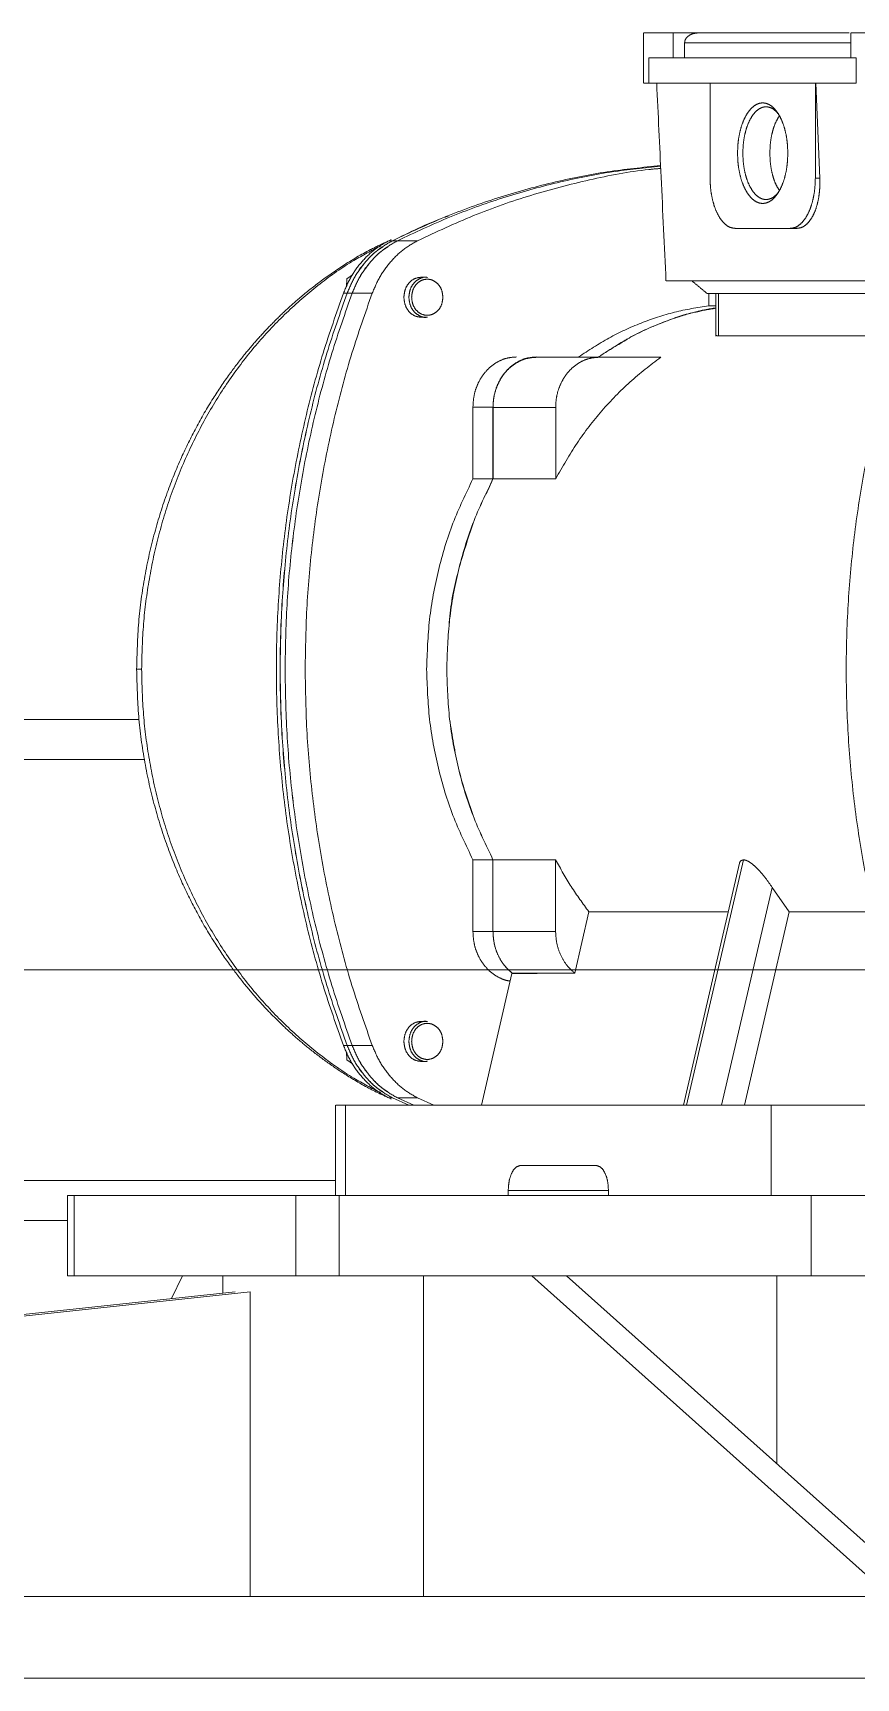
# Model space of a CAD drawing. Extents: x -681219 to -550379, y -242630 to -158199.
# Drawn here: x -658327.5 to -658163.2, y -208858 to -208529.7 of the extents above; entities that cross this region are included whole.
import ezdxf
from ezdxf.lldxf.tags import DXFTag

# ---------------------------------------------------------------- set-up
doc = ezdxf.new("R2010")
doc.units = 0
doc.header["$LTSCALE"] = 1000
doc.linetypes.add('DASHED2', pattern=[9.525, 6.35, -3.175])
doc.layers.get('0').update_dxf_attribs({"linetype": 'CONTINUOUS'})
doc.layers.add('future', color=4, linetype='DASHED2', lineweight=0)
tags = doc.linetypes.add('CENTER2', pattern=[28.575, 19.05, -3.175, 3.175, -3.175]).pattern_tags.tags
tags[10:11] = [DXFTag(74, 4), DXFTag(75, 0), DXFTag(340, '0'), DXFTag(46, 0.0), DXFTag(50, 0.0), DXFTag(44, 0.0), DXFTag(45, 0.0)]
tags[8:9] = [DXFTag(74, 4), DXFTag(75, 0), DXFTag(340, '0'), DXFTag(46, 0.0), DXFTag(50, 0.0), DXFTag(44, 0.0), DXFTag(45, 0.0)]
tags[6:7] = [DXFTag(74, 4), DXFTag(75, 0), DXFTag(340, '0'), DXFTag(46, 0.0), DXFTag(50, 0.0), DXFTag(44, 0.0), DXFTag(45, 0.0)]
tags[4:5] = [DXFTag(74, 4), DXFTag(75, 0), DXFTag(340, '0'), DXFTag(46, 0.0), DXFTag(50, 0.0), DXFTag(44, 0.0), DXFTag(45, 0.0)]

# ---------------------------------------------------------------- blocks, each defined once
blk = doc.blocks.new('12')
for p, q in [((1620.71, -208.7), (137.64, -208.7)), ((2510, -225), (108.97, -225)), ((665.59, -289), (594, -225)), ((600.93, -225), (672.52, -289)), ((694.09, -225), (694.09, -289)), ((728.71, -225), (728.71, -285.79)), ((623.56, -251.42), (623.56, -289)), ((728.71, -285.79), (885, -269)), ((888, -269), (731.71, -285.79)), ((734.17, -289), (734.17, -285.52)), ((742.22, -289), (744.4, -284.42)), ((616.7, -289), (443.49, -289)), ((616.7, -305), (616.7, -289)), ((710.92, -289), (616.7, -289)), ((710.92, -305), (710.92, -289)), ((710.92, -289), (719.58, -289)), ((719.58, -289), (719.58, -305)), ((763.81, -289), (719.58, -289)), ((763.81, -305), (763.81, -289)), ((763.81, -289), (765.15, -289)), ((765.15, -305), (765.15, -289)), ((1663, -300), (765.15, -300)), ((616.7, -305), (443.49, -305)), ((710.92, -305), (616.7, -305)), ((624.7, -305), (624.7, -323)), ((657.2, -306), (657.2, -305)), ((677.2, -305), (677.2, -306)), ((709.7, -323), (709.7, -305)), ((719.58, -305), (710.92, -305)), ((711.7, -323), (711.7, -305)), ((763.81, -305), (719.58, -305)), ((765.15, -305), (763.81, -305)), ((677.2, -306), (657.2, -306)), ((1663, -308), (711.7, -308)), ((674.7, -311), (659.7, -311)), ((630.05, -323), (621.1, -361.61)), ((624.52, -366.48), (634.61, -323)), ((709.7, -323), (624.7, -323)), ((630.23, -371.98), (641.6, -323)), ((631.04, -371.29), (642.24, -323.02)), ((676.45, -349.33), (682.55, -323)), ((695.28, -324.46), (692.04, -323)), ((699.28, -324.46), (695.28, -324.46)), ((699.28, -324.46), (696.04, -323)), ((699.28, -324.46), (696.04, -323)), ((696.04, -323), (699.28, -324.46)), ((699.28, -324.46), (696.04, -323)), ((697.04, -323), (700.28, -324.46)), ((697.04, -323), (700.28, -324.46)), ((700.28, -324.46), (697.04, -323)), ((700.28, -324.46), (697.04, -323)), ((700.28, -324.46), (701.03, -324.46)), ((700.56, -324.25), (701.03, -324.46)), ((708.27, -331.26), (709.42, -332.08)), ((694.56, -331.75), (693.56, -331.75)), ((709.42, -332.08), (709.5, -333.67)), ((708.34, -334.93), (704.34, -334.93)), ((708.34, -334.93), (709.34, -334.93)), ((709.34, -334.93), (710.09, -334.93)), ((693.56, -339.75), (694.56, -339.75)), ((663.93, -349.39), (661.1, -361.61)), ((663.93, -349.39), (671.43, -349.39)), ((671.45, -349.33), (671.39, -349.36)), ((671.39, -349.36), (676.39, -349.36)), ((671.43, -349.39), (671.39, -349.36)), ((671.43, -349.39), (671.45, -349.33)), ((671.45, -349.33), (676.45, -349.33)), ((676.39, -349.36), (676.45, -349.33)), ((667.74, -357.67), (667.74, -371.99)), ((680.24, -357.67), (667.74, -357.67)), ((680.24, -371.99), (680.24, -357.67)), ((684.24, -357.67), (680.24, -357.67)), ((680.24, -357.67), (680.24, -371.99)), ((680.24, -371.99), (680.24, -357.67)), ((680.24, -371.99), (680.24, -357.67)), ((684.24, -357.67), (684.24, -371.99)), ((604.24, -361.61), (621.1, -361.61)), ((621.1, -361.61), (624.52, -366.48)), ((633.29, -361.61), (661.1, -361.61)), ((667.74, -371.99), (680.24, -371.99)), ((680.24, -371.99), (684.24, -371.99)), ((680.61, -372.82), (680.24, -371.99)), ((1663, -392), (749.8, -392)), ((1663, -400), (750.87, -400)), ((680.24, -448.01), (681.63, -444.92)), ((680.24, -448.01), (681.23, -445.8)), ((680.23, -448.01), (667.73, -448.01)), ((667.73, -462.27), (667.73, -448.01)), ((680.23, -448.01), (680.24, -448.01)), ((680.23, -462.27), (680.23, -448.01)), ((680.24, -462.33), (680.24, -448.01)), ((684.24, -448.01), (680.24, -448.01)), ((684.24, -462.33), (684.24, -448.01)), ((667.73, -462.27), (680.23, -462.27)), ((680.24, -462.33), (684.24, -462.33)), ((646.75, -472.27), (659.07, -472.27)), ((658.89, -472.5), (659.18, -472.33)), ((658.9, -472.5), (659.18, -472.33)), ((659.07, -472.27), (671.57, -472.27)), ((659.18, -472.33), (659.25, -472.27)), ((635.24, -476.55), (600.24, -476.55)), ((635.24, -485), (635.24, -476.55)), ((635.78, -485), (635.78, -476.5)), ((635.78, -482.56), (637.19, -482.56)), ((637.19, -482.56), (637.19, -485)), ((694.56, -480.25), (693.56, -480.25)), ((636.98, -485), (601.98, -485)), ((708.34, -485.07), (704.34, -485.07)), ((708.34, -485.07), (709.34, -485.07)), ((709.34, -485.07), (710.09, -485.07)), ((645.17, -487.5), (604.17, -487.5)), ((693.56, -488.25), (694.56, -488.25)), ((709.42, -487.92), (708.27, -488.74)), ((709.5, -486.33), (709.42, -487.92)), ((695.28, -495.54), (699.28, -495.54)), ((699.28, -495.54), (700.28, -495.54)), ((700.28, -495.54), (701.03, -495.54)), ((701.03, -495.54), (700.56, -495.75)), ((619.6, -498), (620.9, -498)), ((620.9, -498), (631.9, -498)), ((615.78, -527), (615.01, -508)), ((615.9, -508), (615.01, -508)), ((615.9, -527), (615.9, -508)), ((636.9, -508), (636.9, -527)), ((607.76, -527), (607.76, -532)), ((649.11, -527), (607.76, -527)), ((649.11, -532), (649.11, -527)), ((650.19, -537), (650.19, -527)), ((649.11, -532), (607.76, -532)), ((608.84, -537), (608.84, -532)), ((608.84, -535), (641.99, -535)), ((641.99, -532), (641.99, -535)), ((644.26, -537), (644.26, -532)), ((609.12, -537), (639.26, -537)), ((639.26, -537), (644.26, -537))]:
    blk.add_line(p, q)
at = {"color": 8, "linetype": 'CENTER2'}
blk.add_line((1870.46, -350), (23.99, -350), dxfattribs=at)
for points, knots in [([(604.2, -305), (605.08, -305), (606.84, -305), (609.74, -305), (612.68, -305), (614.99, -305), (616.21, -305), (616.52, -305)], [0, 0, 0, 0, 0.230465, 0.46093, 0.691395, 0.92186, 1, 1, 1, 1]), ([(711.1, -305), (711.29, -305), (711.67, -305), (711.65, -305), (711.64, -305)], [0, 0, 0, 0, 0.51863, 1, 1, 1, 1]), ([(751.37, -410), (751.29, -406.87), (751.13, -400.63), (749.86, -391.49), (747.93, -382.84), (745.44, -374.93), (742.62, -367.97), (739.54, -361.7), (736.32, -356.15), (733.05, -351.33), (730.08, -347.44), (727.28, -344.14), (724.74, -341.41), (722.2, -338.9), (719.58, -336.51), (716.48, -333.92), (712.83, -331.18), (708.57, -328.4), (704.63, -326.12), (702.05, -324.95), (701.15, -324.54)], [0, 0, 0, 0, 0.086203, 0.171447, 0.253837, 0.33139, 0.402163, 0.464356, 0.528859, 0.585003, 0.631712, 0.67088, 0.710941, 0.74113, 0.775961, 0.816057, 0.861609, 0.912799, 0.969792, 1, 1, 1, 1]), ([(711.64, -323), (711.64, -323), (711.64, -323), (711.01, -323), (710.13, -323), (709.7, -323)], [0, 0, 0, 0, 0.250067, 0.625033, 1, 1, 1, 1]), ([(708.34, -334.93), (707.86, -333.79), (706.88, -331.52), (704.73, -328.64), (702.83, -326.66), (701.55, -325.89), (701.24, -325.7)], [0, 0, 0, 0, 0.301415, 0.602829, 0.904244, 1, 1, 1, 1]), ([(708.34, -334.93), (707.86, -333.79), (706.88, -331.52), (704.73, -328.64), (702.83, -326.66), (701.55, -325.89), (701.24, -325.7)], [0, 0, 0, 0, 0.301415, 0.602829, 0.904244, 1, 1, 1, 1]), ([(709.34, -334.93), (708.86, -333.79), (707.88, -331.52), (705.73, -328.64), (703.82, -326.65), (702.54, -325.88), (702.23, -325.7)], [0, 0, 0, 0, 0.301247, 0.602493, 0.90374, 1, 1, 1, 1]), ([(702.24, -325.7), (702.55, -325.89), (703.83, -326.66), (705.73, -328.64), (707.88, -331.52), (708.86, -333.79), (709.34, -334.93)], [0, 0, 0, 0, 0.095756, 0.397171, 0.698585, 1, 1, 1, 1]), ([(702.65, -325.49), (704.46, -326.43), (708.66, -328.62), (714.83, -332.98), (721.17, -338.38), (727, -344.49), (732.29, -351.22), (736.98, -358.53), (741.02, -366.33), (744.39, -374.54), (747.05, -383.11), (748.95, -391.93), (750.15, -400.92), (750.3, -406.97), (750.37, -410)], [0, 0, 0, 0, 0.0642977, 0.1493615, 0.2344254, 0.3194892, 0.4045531, 0.4896169, 0.5746808, 0.6597446, 0.7448085, 0.8298723, 0.9149362, 1, 1, 1, 1]), ([(693.34, -331.8), (693.41, -331.79), (693.93, -331.65), (694.93, -332), (696.07, -332.84), (696.87, -334.19), (696.97, -335.23), (697.03, -335.75)], [0, 0, 0, 0, 0.039878, 0.279908, 0.519939, 0.759969, 1, 1, 1, 1]), ([(697.03, -335.75), (696.97, -336.28), (696.87, -337.32), (696.07, -338.67), (694.93, -339.51), (693.93, -339.86), (693.41, -339.72), (693.34, -339.7)], [0, 0, 0, 0, 0.240033, 0.480066, 0.720099, 0.960132, 1, 1, 1, 1]), ([(721.73, -410), (721.66, -405.71), (721.51, -397.14), (720.34, -384.33), (718.48, -371.65), (715.85, -359.14), (712.54, -346.85), (709.74, -338.9), (708.34, -334.93)], [0, 0, 0, 0, 0.166651, 0.333349, 0.5, 0.666651, 0.833349, 1, 1, 1, 1]), ([(721.73, -410), (721.66, -405.71), (721.51, -397.14), (720.34, -384.33), (718.48, -371.65), (715.85, -359.14), (712.54, -346.85), (709.74, -338.9), (708.34, -334.93)], [0, 0, 0, 0, 0.166651, 0.333349, 0.5, 0.666651, 0.833349, 1, 1, 1, 1]), ([(709.34, -334.93), (710.74, -338.9), (713.54, -346.85), (716.85, -359.14), (719.47, -371.65), (721.35, -384.33), (722.48, -397.14), (722.86, -410), (722.48, -422.86), (721.35, -435.67), (719.47, -448.35), (716.85, -460.86), (713.54, -473.15), (710.74, -481.1), (709.34, -485.07)], [0, 0, 0, 0, 0.083325, 0.166675, 0.25, 0.333325, 0.416675, 0.5, 0.583325, 0.666675, 0.75, 0.833325, 0.916675, 1, 1, 1, 1]), ([(722.73, -410), (722.66, -405.71), (722.51, -397.14), (721.34, -384.33), (719.48, -371.65), (716.85, -359.14), (713.54, -346.85), (710.74, -338.9), (709.34, -334.93)], [0, 0, 0, 0, 0.166651, 0.333349, 0.5, 0.666651, 0.833349, 1, 1, 1, 1]), ([(676.8, -347.81), (676.95, -347.83), (677.68, -347.89), (678.91, -348.39), (680.42, -349.3), (681.74, -350.56), (682.83, -352.08), (683.63, -353.82), (684.14, -355.71), (684.21, -357.02), (684.24, -357.67)], [0, 0, 0, 0, 0.038318, 0.175701, 0.313084, 0.450468, 0.587851, 0.725234, 0.862617, 1, 1, 1, 1]), ([(680.24, -357.67), (680.21, -357.02), (680.14, -355.71), (679.63, -353.82), (678.82, -352.09), (677.75, -350.54), (676.84, -349.75), (676.39, -349.36)], [0, 0, 0, 0, 0.199945, 0.399889, 0.599834, 0.799778, 1, 1, 1, 1]), ([(680.24, -357.67), (680.21, -357.02), (680.14, -355.71), (679.63, -353.82), (678.82, -352.09), (677.75, -350.54), (676.84, -349.75), (676.39, -349.36)], [0, 0, 0, 0, 0.199945, 0.399889, 0.599834, 0.799778, 1, 1, 1, 1]), ([(680.24, -357.67), (680.19, -356.86), (680.09, -355.22), (679.28, -352.92), (678.07, -350.87), (676.95, -349.86), (676.39, -349.36)], [0, 0, 0, 0, 0.25, 0.5, 0.75, 1, 1, 1, 1]), ([(624.52, -366.48), (624.94, -367.1), (625.78, -368.33), (627.03, -369.8), (628.07, -370.81), (628.85, -371.43), (629.61, -371.89), (630.02, -371.95), (630.23, -371.98)], [0, 0, 0, 0, 0.250195, 0.499206, 0.624207, 0.749675, 0.875095, 1, 1, 1, 1]), ([(630.23, -371.98), (630.4, -371.94), (630.75, -371.88), (630.98, -371.57), (631.02, -371.32), (631.02, -371.28)], [0, 0, 0, 0, 0.458409, 0.914593, 1, 1, 1, 1]), ([(688.89, -400.04), (688.4, -396.75), (687.41, -390.17), (685.29, -383.96), (684.23, -380.85)], [0, 0, 0, 0, 0.5, 1, 1, 1, 1]), ([(689.48, -410), (689.37, -413.33), (689.14, -420), (687.29, -429.79), (684.45, -439.27), (681.64, -445.09), (680.24, -448.01)], [0, 0, 0, 0, 0.25006, 0.500121, 0.75006, 1, 1, 1, 1]), ([(701.29, -495.37), (702.43, -494.85), (705.48, -493.45), (710.01, -490.72), (714.68, -487.49), (718.56, -484.39), (721.76, -481.53), (724.61, -478.73), (727.28, -475.86), (730.08, -472.56), (733.05, -468.67), (736.32, -463.85), (739.54, -458.3), (742.62, -452.03), (745.44, -445.07), (747.93, -437.16), (749.86, -428.51), (751.13, -419.37), (751.29, -413.13), (751.37, -410)], [0, 0, 0, 0, 0.038589, 0.103474, 0.160521, 0.210006, 0.252227, 0.287919, 0.328045, 0.367275, 0.41406, 0.470294, 0.5349, 0.597192, 0.668079, 0.745757, 0.828278, 0.913659, 1, 1, 1, 1]), ([(750.37, -410), (750.3, -413.03), (750.15, -419.08), (748.95, -428.07), (747.05, -436.89), (744.39, -445.46), (741.02, -453.67), (736.98, -461.47), (732.29, -468.78), (727, -475.51), (721.17, -481.62), (714.83, -487.02), (708.66, -491.38), (704.46, -493.57), (702.65, -494.51)], [0, 0, 0, 0, 0.085064, 0.170128, 0.255192, 0.340255, 0.425319, 0.510383, 0.595447, 0.680511, 0.765575, 0.850638, 0.935702, 1, 1, 1, 1]), ([(708.34, -485.07), (709.74, -481.1), (712.54, -473.15), (715.85, -460.86), (718.48, -448.35), (720.34, -435.67), (721.51, -422.86), (721.66, -414.29), (721.73, -410)], [0, 0, 0, 0, 0.166651, 0.333349, 0.5, 0.666651, 0.833349, 1, 1, 1, 1]), ([(708.34, -485.07), (709.74, -481.1), (712.54, -473.15), (715.85, -460.86), (718.48, -448.35), (720.34, -435.67), (721.51, -422.86), (721.66, -414.29), (721.73, -410)], [0, 0, 0, 0, 0.166651, 0.333349, 0.5, 0.666651, 0.833349, 1, 1, 1, 1]), ([(709.34, -485.07), (710.74, -481.1), (713.54, -473.15), (716.85, -460.86), (719.48, -448.35), (721.34, -435.67), (722.51, -422.86), (722.66, -414.29), (722.73, -410)], [0, 0, 0, 0, 0.166651, 0.333349, 0.5, 0.666651, 0.833349, 1, 1, 1, 1]), ([(751.34, -410), (751.33, -410), (751.32, -410), (750.78, -410), (750.37, -410)], [0, 0, 0, 0, 0.252739, 1, 1, 1, 1]), ([(684.22, -439.15), (685.25, -436.04), (687.3, -429.82), (688.72, -423.03), (688.92, -419.46), (688.94, -419.2)], [0, 0, 0, 0, 0.481478, 0.963248, 1, 1, 1, 1]), ([(684.22, -439.15), (684.23, -439.15), (684.35, -438.88), (684.42, -438.58), (684.49, -438.29)], [0, 0, 0, 0, 0.0013281, 1, 1, 1, 1]), ([(635.78, -482.06), (637.2, -481.82), (640.89, -481.19), (646.7, -479.2), (653.16, -476.28), (657.17, -473.64), (659.18, -472.33)], [0, 0, 0, 0, 0.171406, 0.447604, 0.723802, 1, 1, 1, 1]), ([(659.18, -472.33), (656.66, -473.95), (651.63, -477.19), (644.52, -480.01), (639.21, -481.55), (636.63, -481.97), (635.78, -482.11)], [0, 0, 0, 0, 0.344462, 0.688925, 0.896739, 1, 1, 1, 1]), ([(639.34, -481.38), (639.56, -481.34), (642.06, -480.87), (646.69, -479.14), (651.81, -476.96), (654.56, -475.2), (655.29, -474.74)], [0, 0, 0, 0, 0.040295, 0.446578, 0.85286, 1, 1, 1, 1]), ([(635.76, -476.8), (635.76, -476.76), (635.77, -476.67), (635.61, -476.57), (635.36, -476.56), (635.24, -476.55)], [0, 0, 0, 0, 0.226311, 0.613843, 1, 1, 1, 1]), ([(635.78, -482.11), (636.64, -481.98), (637.83, -481.82), (639, -481.48), (639.34, -481.38)], [0, 0, 0, 0, 0.715784, 1, 1, 1, 1]), ([(693.34, -480.3), (693.41, -480.28), (693.93, -480.14), (694.93, -480.49), (696.07, -481.33), (696.87, -482.68), (696.97, -483.72), (697.03, -484.25)], [0, 0, 0, 0, 0.039878, 0.279908, 0.519939, 0.759969, 1, 1, 1, 1]), ([(637.46, -485), (637.48, -485), (637.53, -485), (637.35, -485), (637.11, -485), (636.98, -485)], [0, 0, 0, 0, 0.195393, 0.566796, 1, 1, 1, 1]), ([(640.51, -487.5), (640.01, -487.08), (639.01, -486.25), (638.01, -485.42), (637.51, -485)], [0, 0, 0, 0, 0.50021, 1, 1, 1, 1]), ([(697.03, -484.25), (696.97, -484.77), (696.87, -485.81), (696.07, -487.16), (694.93, -488), (693.93, -488.35), (693.41, -488.21), (693.34, -488.2)], [0, 0, 0, 0, 0.240033, 0.480066, 0.720099, 0.960132, 1, 1, 1, 1]), ([(701.26, -494.29), (701.56, -494.1), (702.83, -493.34), (704.73, -491.36), (706.88, -488.48), (707.86, -486.21), (708.34, -485.07)], [0, 0, 0, 0, 0.093574, 0.395716, 0.697858, 1, 1, 1, 1]), ([(701.26, -494.29), (701.56, -494.1), (702.83, -493.34), (704.73, -491.36), (706.88, -488.48), (707.86, -486.21), (708.34, -485.07)], [0, 0, 0, 0, 0.093574, 0.395716, 0.697858, 1, 1, 1, 1]), ([(709.34, -485.07), (708.86, -486.21), (707.88, -488.48), (705.73, -491.36), (703.83, -493.34), (702.56, -494.1), (702.26, -494.29)], [0, 0, 0, 0, 0.302142, 0.604284, 0.906426, 1, 1, 1, 1]), ([(702.26, -494.29), (702.56, -494.11), (703.83, -493.34), (705.73, -491.36), (707.88, -488.48), (708.86, -486.21), (709.34, -485.07)], [0, 0, 0, 0, 0.093883, 0.395922, 0.697961, 1, 1, 1, 1]), ([(645.65, -487.5), (645.67, -487.5), (645.72, -487.5), (645.54, -487.5), (645.3, -487.5), (645.17, -487.5)], [0, 0, 0, 0, 0.205321, 0.580331, 1, 1, 1, 1]), ([(647.57, -527), (647.27, -520.74), (646.65, -507.58), (646.03, -494.41), (645.71, -487.5)], [0, 0, 0, 0, 0.475211, 1, 1, 1, 1]), ([(646.76, -509.96), (647.55, -509.89), (652.33, -509.49), (661, -507.77), (672.69, -504.75), (684.17, -500.74), (691.57, -497.27), (695.28, -495.54)], [0, 0, 0, 0, 0.047249, 0.285437, 0.523625, 0.761812, 1, 1, 1, 1]), ([(646.78, -510.4), (650.02, -510.07), (656.95, -509.36), (667.48, -507.23), (678.31, -504.21), (688.96, -500.39), (695.84, -497.16), (699.28, -495.54)], [0, 0, 0, 0, 0.179398, 0.384549, 0.589699, 0.79485, 1, 1, 1, 1]), ([(646.78, -510.4), (650.02, -510.07), (656.95, -509.36), (667.48, -507.23), (678.31, -504.21), (688.96, -500.39), (695.84, -497.16), (699.28, -495.54)], [0, 0, 0, 0, 0.179418, 0.384549, 0.589679, 0.794869, 1, 1, 1, 1]), ([(699.28, -495.54), (695.84, -497.16), (688.96, -500.39), (678.31, -504.21), (667.48, -507.23), (656.95, -509.36), (650.02, -510.07), (646.78, -510.4)], [0, 0, 0, 0, 0.20515, 0.410301, 0.615451, 0.820602, 1, 1, 1, 1]), ([(646.79, -510.52), (650.36, -510.16), (657.62, -509.42), (668.48, -507.23), (679.31, -504.21), (689.96, -500.39), (696.84, -497.16), (700.28, -495.54)], [0, 0, 0, 0, 0.194235, 0.395676, 0.597118, 0.798559, 1, 1, 1, 1]), ([(700.28, -495.54), (696.86, -497.23), (693.18, -499.04), (689.36, -500.42), (689.09, -500.51)], [0, 0, 0, 0, 0.9291222, 1, 1, 1, 1]), ([(615.01, -508), (615, -507.52), (614.98, -506.63), (615.07, -505.35), (615.25, -503.91), (615.6, -502.38), (616.17, -500.86), (616.87, -499.63), (617.71, -498.7), (618.62, -498.11), (619.28, -498.04), (619.6, -498)], [0, 0, 0, 0, 0.092487, 0.169666, 0.250162, 0.381145, 0.499883, 0.62743, 0.749493, 0.875571, 1, 1, 1, 1]), ([(624.97, -513), (624.96, -512.39), (624.92, -511.18), (624.65, -509.44), (624.22, -507.83), (623.69, -506.5), (623.26, -505.85), (623.08, -505.57)], [0, 0, 0, 0, 0.2094206, 0.4188412, 0.6282618, 0.8376825, 1, 1, 1, 1]), ([(630.37, -513), (630.35, -512.39), (630.31, -511.18), (630.04, -509.44), (629.61, -507.83), (629.03, -506.42), (628.33, -505.26), (627.52, -504.4), (626.65, -503.87), (625.74, -503.69), (624.83, -503.88), (624.02, -504.34), (623.55, -504.88), (623.35, -505.11)], [0, 0, 0, 0, 0.092825, 0.185649, 0.278474, 0.371299, 0.464123, 0.556948, 0.649772, 0.742597, 0.835422, 0.928246, 1, 1, 1, 1]), ([(623.02, -520.52), (623.23, -520.21), (623.67, -519.53), (624.22, -518.17), (624.65, -516.56), (624.92, -514.82), (624.96, -513.61), (624.97, -513)], [0, 0, 0, 0, 0.175789, 0.381842, 0.587895, 0.793947, 1, 1, 1, 1]), ([(623.35, -520.89), (623.55, -521.12), (624.02, -521.66), (624.83, -522.12), (625.74, -522.31), (626.65, -522.13), (627.52, -521.6), (628.33, -520.74), (629.03, -519.58), (629.61, -518.17), (630.04, -516.56), (630.31, -514.82), (630.35, -513.61), (630.37, -513)], [0, 0, 0, 0, 0.071754, 0.164578, 0.257403, 0.350228, 0.443052, 0.535877, 0.628701, 0.721526, 0.814351, 0.907175, 1, 1, 1, 1]), ([(650.05, -527), (650.09, -527), (650.25, -527), (649.6, -527), (649.11, -527)], [0, 0, 0, 0, 0.249462, 1, 1, 1, 1]), ([(641.99, -535), (641.98, -535.13), (641.96, -535.4), (641.79, -535.78), (641.54, -536.13), (641.06, -536.54), (640.29, -536.92), (639.61, -536.97), (639.26, -537)], [0, 0, 0, 0, 0.103456, 0.210668, 0.324497, 0.446431, 0.71295, 1, 1, 1, 1]), ([(593.11, -537), (593.5, -537), (594.27, -537), (596.75, -537), (599.76, -537), (602.96, -537), (605.85, -537), (607.89, -537), (608.89, -537), (608.74, -537), (608.7, -537)], [0, 0, 0, 0, 0.136381, 0.272763, 0.409144, 0.545526, 0.681907, 0.818289, 0.95467, 1, 1, 1, 1]), ([(644.26, -537), (645.24, -537), (647.21, -537), (649.24, -537), (650.24, -537), (650.09, -537), (650.05, -537)], [0, 0, 0, 0, 0.300087, 0.600173, 0.90026, 1, 1, 1, 1])]:
    blk.add_open_spline(points, degree=3, knots=knots)
for points in [[(657.2, -306), (657.23, -306.66), (657.31, -307.97), (657.89, -309.62), (658.71, -310.77), (659.37, -310.92), (659.7, -311)], [(674.7, -311), (675.02, -310.92), (675.68, -310.77), (676.5, -309.62), (677.08, -307.97), (677.16, -306.66), (677.2, -306)], [(624.7, -323), (624.16, -323), (623.08, -323), (620.89, -323), (618.38, -323), (615.61, -323), (612.69, -323), (609.74, -323), (606.84, -323), (605.08, -323), (604.2, -323)], [(704.34, -334.93), (703.86, -333.8), (702.88, -331.53), (700.74, -328.62), (698.22, -326.15), (696.26, -325.02), (695.28, -324.46)], [(708.34, -334.93), (707.86, -333.8), (706.88, -331.53), (704.74, -328.62), (702.22, -326.15), (700.26, -325.02), (699.28, -324.46)], [(699.28, -324.46), (700.26, -325.02), (702.22, -326.15), (704.74, -328.62), (706.88, -331.53), (707.86, -333.8), (708.34, -334.93)], [(700.28, -324.46), (701.26, -325.02), (703.22, -326.15), (705.74, -328.62), (707.88, -331.53), (708.86, -333.8), (709.34, -334.93)], [(709.34, -334.93), (708.86, -333.8), (707.88, -331.53), (705.74, -328.62), (703.22, -326.15), (701.26, -325.02), (700.28, -324.46)], [(701.03, -324.46), (702.01, -325.02), (703.97, -326.15), (706.49, -328.62), (708.63, -331.53), (709.61, -333.8), (710.09, -334.93)], [(696.48, -335.75), (696.43, -335.28), (696.34, -334.34), (695.62, -333.14), (694.59, -332.34), (693.36, -332.06), (692.14, -332.34), (691.11, -333.14), (690.38, -334.34), (690.29, -335.28), (690.24, -335.75)], [(694.56, -331.75), (695.02, -331.81), (695.92, -331.93), (697.07, -332.86), (697.87, -334.18), (697.97, -335.23), (698.03, -335.75)], [(596.34, -334.93), (597.74, -338.9), (600.54, -346.85), (603.85, -359.14), (606.47, -371.65), (608.35, -384.33), (609.48, -397.14), (609.86, -410), (609.48, -422.86), (608.35, -435.67), (606.47, -448.35), (603.85, -460.86), (600.54, -473.15), (597.74, -481.1), (596.34, -485.07)], [(690.24, -335.75), (690.29, -336.22), (690.38, -337.17), (691.11, -338.37), (692.14, -339.17), (693.36, -339.45), (694.59, -339.17), (695.62, -338.37), (696.34, -337.17), (696.43, -336.22), (696.48, -335.75)], [(698.03, -335.75), (697.97, -336.28), (697.87, -337.33), (697.07, -338.65), (695.92, -339.57), (695.02, -339.69), (694.56, -339.75)], [(717.73, -410), (717.66, -405.71), (717.51, -397.14), (716.34, -384.33), (714.48, -371.65), (711.85, -359.14), (708.54, -346.85), (705.74, -338.9), (704.34, -334.93)], [(721.73, -410), (721.66, -405.71), (721.51, -397.14), (720.34, -384.33), (718.48, -371.65), (715.85, -359.14), (712.54, -346.85), (709.74, -338.9), (708.34, -334.93)], [(708.34, -334.93), (709.74, -338.9), (712.54, -346.85), (715.85, -359.14), (718.48, -371.65), (720.34, -384.33), (721.51, -397.14), (721.66, -405.71), (721.73, -410)], [(709.34, -334.93), (710.74, -338.9), (713.54, -346.85), (716.85, -359.14), (719.48, -371.65), (721.34, -384.33), (722.51, -397.14), (722.66, -405.71), (722.73, -410)], [(709.34, -485.07), (710.74, -481.1), (713.54, -473.15), (716.85, -460.86), (719.47, -448.35), (721.35, -435.67), (722.48, -422.86), (722.86, -410), (722.48, -397.14), (721.35, -384.33), (719.47, -371.65), (716.85, -359.14), (713.54, -346.85), (710.74, -338.9), (709.34, -334.93)], [(710.09, -334.93), (711.49, -338.9), (714.29, -346.85), (717.6, -359.14), (720.22, -371.65), (722.1, -384.33), (723.23, -397.14), (723.61, -410), (723.23, -422.86), (722.1, -435.67), (720.22, -448.35), (717.6, -460.86), (714.29, -473.15), (711.49, -481.1), (710.09, -485.07)], [(667.74, -357.67), (667.69, -356.86), (667.59, -355.23), (666.79, -352.94), (665.6, -350.9), (664.49, -349.89), (663.93, -349.39)], [(676.39, -349.36), (676.95, -349.86), (678.07, -350.87), (679.28, -352.92), (680.09, -355.22), (680.19, -356.86), (680.24, -357.67)], [(661.1, -361.61), (662.3, -363.25), (664.72, -366.55), (666.73, -370.18), (667.74, -371.99)], [(688.89, -400.04), (688.38, -396.76), (687.36, -390.2), (684.44, -380.73), (681.64, -374.91), (680.24, -371.99)], [(689.48, -410), (689.37, -406.67), (689.14, -400), (687.29, -390.21), (684.46, -380.73), (681.64, -374.91), (680.24, -371.99)], [(680.24, -371.99), (681.64, -374.91), (684.46, -380.73), (687.29, -390.21), (689.14, -400), (689.37, -406.67), (689.48, -410)], [(684.24, -371.99), (685.64, -374.91), (688.46, -380.73), (691.29, -390.21), (693.14, -400), (693.37, -406.67), (693.48, -410)], [(680.24, -448.01), (681.64, -445.09), (684.46, -439.27), (687.29, -429.79), (689.14, -420), (689.37, -413.33), (689.48, -410)], [(693.48, -410), (693.37, -413.33), (693.14, -420), (691.29, -429.79), (688.46, -439.27), (685.64, -445.09), (684.24, -448.01)], [(704.34, -485.07), (705.74, -481.1), (708.54, -473.15), (711.85, -460.86), (714.48, -448.35), (716.34, -435.67), (717.51, -422.86), (717.66, -414.29), (717.73, -410)], [(708.34, -485.07), (709.74, -481.1), (712.54, -473.15), (715.85, -460.86), (718.48, -448.35), (720.34, -435.67), (721.51, -422.86), (721.66, -414.29), (721.73, -410)], [(721.73, -410), (721.66, -414.29), (721.51, -422.86), (720.34, -435.67), (718.48, -448.35), (715.85, -460.86), (712.54, -473.15), (709.74, -481.1), (708.34, -485.07)], [(722.73, -410), (722.66, -414.29), (722.51, -422.86), (721.34, -435.67), (719.48, -448.35), (716.85, -460.86), (713.54, -473.15), (710.74, -481.1), (709.34, -485.07)], [(667.73, -448.01), (666.36, -450.43), (663.61, -455.25), (658.58, -461.69), (653.01, -467.51), (648.84, -470.68), (646.75, -472.27)], [(659.07, -472.27), (659.64, -472.24), (660.77, -472.16), (662.41, -471.57), (663.92, -470.64), (665.24, -469.39), (666.32, -467.86), (667.12, -466.12), (667.64, -464.24), (667.7, -462.93), (667.73, -462.27)], [(671.57, -472.27), (672.14, -472.24), (673.27, -472.16), (674.91, -471.57), (676.42, -470.64), (677.74, -469.39), (678.82, -467.86), (679.62, -466.12), (680.14, -464.24), (680.2, -462.93), (680.23, -462.27)], [(671.58, -472.33), (672.15, -472.29), (673.28, -472.21), (674.91, -471.62), (676.42, -470.7), (677.74, -469.44), (678.83, -467.92), (679.63, -466.18), (680.14, -464.29), (680.21, -462.98), (680.24, -462.33)], [(684.24, -462.33), (684.21, -462.98), (684.14, -464.29), (683.63, -466.18), (682.83, -467.92), (681.74, -469.44), (680.42, -470.7), (678.91, -471.62), (677.28, -472.21), (676.15, -472.29), (675.58, -472.33)], [(663.18, -472.33), (661.17, -473.64), (657.16, -476.27), (650.71, -479.21), (644.05, -481.44), (639.48, -482.19), (637.19, -482.56)], [(696.48, -484.25), (696.43, -483.78), (696.34, -482.83), (695.62, -481.63), (694.59, -480.83), (693.36, -480.55), (692.14, -480.83), (691.11, -481.63), (690.38, -482.83), (690.29, -483.78), (690.24, -484.25)], [(694.56, -480.25), (695.02, -480.31), (695.92, -480.43), (697.07, -481.35), (697.87, -482.67), (697.97, -483.72), (698.03, -484.25)], [(690.24, -484.25), (690.29, -484.72), (690.38, -485.66), (691.11, -486.86), (692.14, -487.66), (693.36, -487.94), (694.59, -487.66), (695.62, -486.86), (696.34, -485.66), (696.43, -484.72), (696.48, -484.25)], [(698.03, -484.25), (697.97, -484.77), (697.87, -485.82), (697.07, -487.14), (695.92, -488.07), (695.02, -488.19), (694.56, -488.25)], [(695.28, -495.54), (696.26, -494.98), (698.22, -493.85), (700.74, -491.38), (702.88, -488.47), (703.86, -486.2), (704.34, -485.07)], [(699.28, -495.54), (700.26, -494.98), (702.22, -493.85), (704.74, -491.38), (706.88, -488.47), (707.86, -486.2), (708.34, -485.07)], [(708.34, -485.07), (707.86, -486.2), (706.88, -488.47), (704.74, -491.38), (702.22, -493.85), (700.26, -494.98), (699.28, -495.54)], [(709.34, -485.07), (708.86, -486.2), (707.88, -488.47), (705.74, -491.38), (703.22, -493.85), (701.26, -494.98), (700.28, -495.54)], [(700.28, -495.54), (701.26, -494.98), (703.22, -493.85), (705.74, -491.38), (707.88, -488.47), (708.86, -486.2), (709.34, -485.07)], [(710.09, -485.07), (709.61, -486.2), (708.63, -488.47), (706.49, -491.38), (703.97, -493.85), (702.01, -494.98), (701.03, -495.54)], [(615.9, -508), (615.92, -507.35), (615.96, -506.04), (616.26, -504.15), (616.72, -502.41), (617.35, -500.88), (618.11, -499.63), (618.98, -498.71), (619.92, -498.11), (620.58, -498.04), (620.9, -498)], [(631.9, -498), (632.23, -498.04), (632.89, -498.11), (633.83, -498.71), (634.7, -499.63), (635.46, -500.88), (636.09, -502.41), (636.55, -504.15), (636.85, -506.04), (636.89, -507.35), (636.9, -508)], [(631.42, -513), (631.41, -512.34), (631.37, -511.03), (631.07, -509.14), (630.61, -507.39), (629.98, -505.87), (629.21, -504.61), (628.34, -503.68), (627.4, -503.1), (626.41, -502.91), (625.43, -503.1), (624.48, -503.68), (623.61, -504.61), (622.84, -505.87), (622.22, -507.39), (621.75, -509.14), (621.45, -511.03), (621.42, -512.34), (621.4, -513)], [(621.4, -513), (621.42, -513.66), (621.45, -514.97), (621.75, -516.86), (622.22, -518.61), (622.84, -520.13), (623.61, -521.39), (624.48, -522.32), (625.43, -522.9), (626.41, -523.09), (627.4, -522.9), (628.34, -522.32), (629.21, -521.39), (629.98, -520.13), (630.61, -518.61), (631.07, -516.86), (631.37, -514.97), (631.41, -513.66), (631.42, -513)]]:
    blk.add_open_spline(points, degree=3)

msp = doc.modelspace()

# ---------------------------------------------------------------- block references
at = {"layer": 'future', "rotation": 180}
msp.add_blockref('12', (-657555.4609, -209066.6983), dxfattribs=at)

doc.saveas('drawing.dxf')
